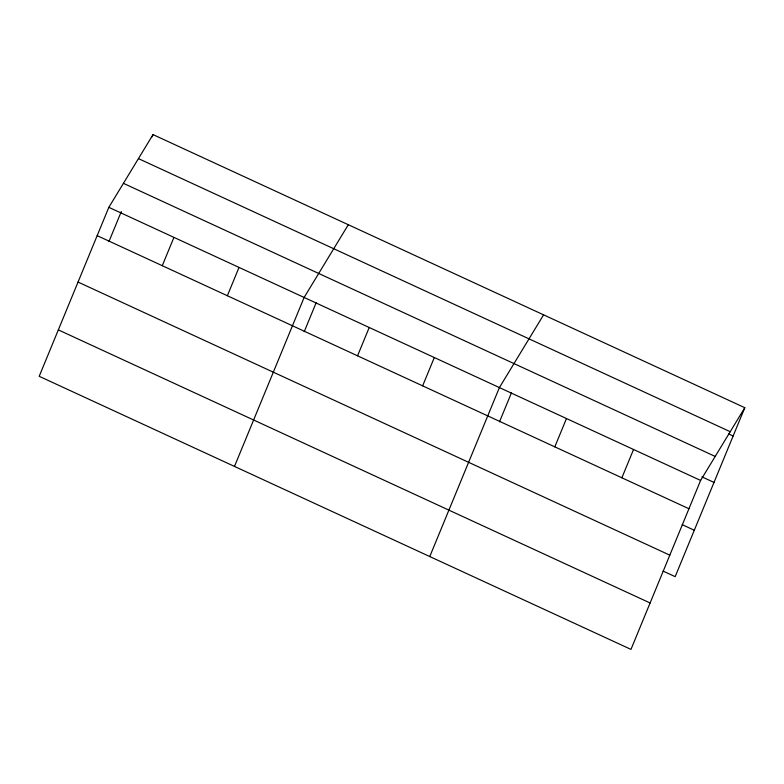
<?xml version="1.0" encoding="UTF-8"?>
<svg xmlns="http://www.w3.org/2000/svg" width="784" height="784" viewBox="0 0 784 784"><rect width="100%" height="100%" fill="white"/><g stroke="black" fill="none" stroke-linecap="round" stroke-linejoin="round"><path stroke-width="1.18" d="M108.839 207.339L39.2 376.3L630.973 649.397L700.612 480.435L744.8 407.7L153.027 134.603L108.839 207.339L700.612 480.435M108.937 241.58L121.314 211.553M152.096 136.867L153.027 134.603M162.268 265.688L173.94 237.376M227.36 295.725L239.032 267.422M234.485 466.421L304.123 297.459L348.312 224.724M304.221 331.701L316.138 302.781M357.553 355.809L369.225 327.496M422.645 385.846L434.316 357.543M429.769 556.542L499.408 387.58L543.596 314.845M499.506 421.821L511.423 392.902M554.807 446.841L566.479 418.529M621.879 477.789L633.541 449.487M744.8 407.7L675.161 576.661L663.068 571.075M138.445 158.603L730.218 431.7M728.738 433.973L733.128 436.002M123.421 183.338L715.194 456.435M701.905 476.839L713.999 482.425M97.177 235.651L688.94 508.747M682.198 524.663L694.291 530.249M78.047 282.064L669.81 555.16M58.33 329.888L650.103 602.984"/></g></svg>
